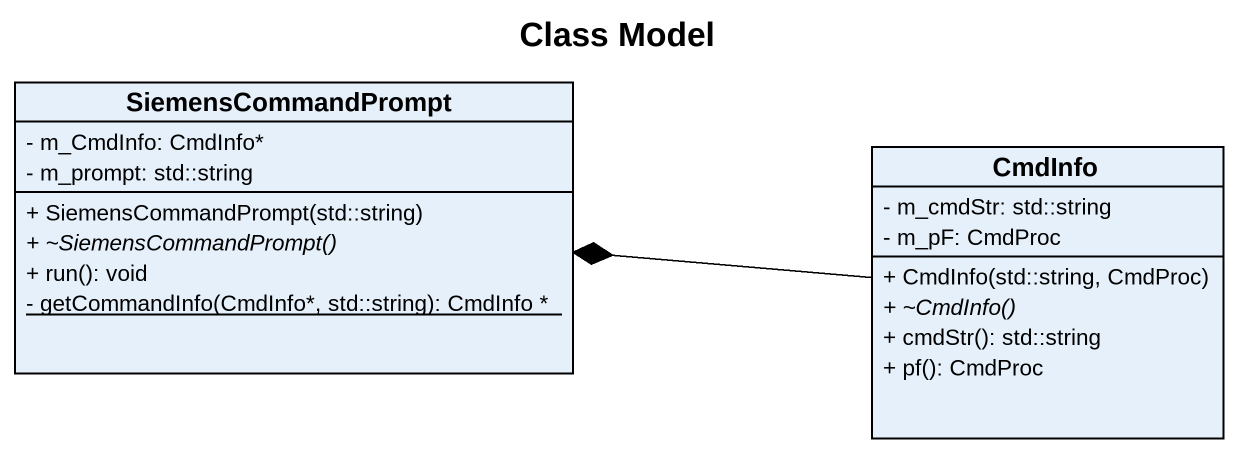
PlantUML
@startuml
title Class Model
hide circle
hide empty members
skinparam classAttributeIconSize 0
class SiemensCommandPrompt {
  - m_CmdInfo: CmdInfo*
  - m_prompt: std::string
  + SiemensCommandPrompt(std::string)
  {abstract} + ~SiemensCommandPrompt()
  + run(): void
  {static} - getCommandInfo(CmdInfo*, std::string): CmdInfo *
}
class CmdInfo {
  - m_cmdStr: std::string
  - m_pF: CmdProc
  + CmdInfo(std::string, CmdProc)
  {abstract} + ~CmdInfo()
  + cmdStr(): std::string
  + pf(): CmdProc
}
CmdInfo -left-* SiemensCommandPrompt
@enduml
